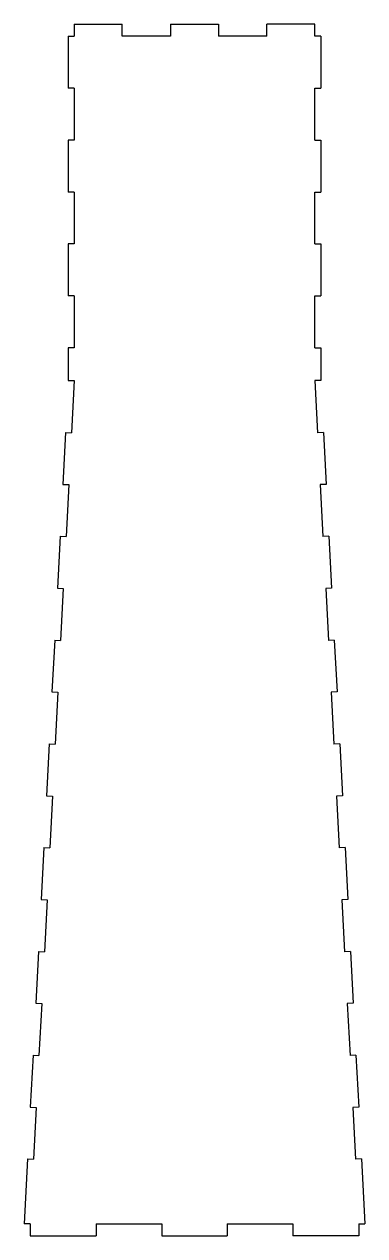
# Model space of a CAD drawing. Header units: inches. Extents: x -11.5 to 11.5, y 0 to 81.6.
import ezdxf

# ---------------------------------------------------------------- set-up
doc = ezdxf.new("R2010")
doc.units = ezdxf.units.IN
doc.header["$MEASUREMENT"] = 0

msp = doc.modelspace()

# ---------------------------------------------------------------- linework, layer by layer
at = {"color": 7, "linetype": 'Continuous', "lineweight": 25}
for p, q in [((-8.099, 81.6), (-8.099, 80.8)), ((-8.099, 81.6), (-4.86, 81.6)), ((-4.86, 80.8), (-4.86, 81.6)), ((-1.62, 81.6), (-1.62, 80.8)), ((-1.62, 81.6), (1.62, 81.6)), ((1.62, 81.6), (1.62, 80.8)), ((4.86, 80.8), (4.86, 81.6)), ((8.099, 81.6), (4.86, 81.6)), ((8.099, 80.8), (8.099, 81.6)), ((-8.499, 80.8), (-8.499, 77.3)), ((-8.499, 80.8), (-8.099, 80.8)), ((-1.62, 80.8), (-4.86, 80.8)), ((4.86, 80.8), (1.62, 80.8)), ((8.499, 80.8), (8.099, 80.8)), ((8.499, 80.8), (8.499, 77.3)), ((-8.099, 77.3), (-8.499, 77.3)), ((-8.099, 77.3), (-8.099, 73.8)), ((8.099, 77.3), (8.499, 77.3)), ((8.099, 73.8), (8.099, 77.3)), ((-8.499, 73.8), (-8.499, 70.3)), ((-8.099, 73.8), (-8.499, 73.8)), ((8.099, 73.8), (8.499, 73.8)), ((8.499, 73.8), (8.499, 70.3)), ((-8.099, 70.3), (-8.499, 70.3)), ((-8.099, 70.3), (-8.099, 66.8)), ((8.099, 70.3), (8.499, 70.3)), ((8.099, 66.8), (8.099, 70.3)), ((-8.499, 66.8), (-8.499, 63.3)), ((-8.099, 66.8), (-8.499, 66.8)), ((8.099, 66.8), (8.499, 66.8)), ((8.499, 66.8), (8.499, 63.3)), ((-8.099, 63.3), (-8.499, 63.3)), ((-8.099, 63.3), (-8.099, 59.8)), ((8.099, 63.3), (8.499, 63.3)), ((8.099, 59.8), (8.099, 63.3)), ((-8.499, 59.8), (-8.499, 57.6)), ((-8.099, 59.8), (-8.499, 59.8)), ((8.099, 59.8), (8.499, 59.8)), ((8.499, 59.8), (8.499, 57.6)), ((-8.499, 57.6), (-8.099, 57.6)), ((-8.099, 57.6), (-8.282, 54.084)), ((8.099, 57.6), (8.282, 54.084)), ((8.499, 57.6), (8.099, 57.6)), ((-8.681, 54.105), (-8.863, 50.609)), ((-8.681, 54.105), (-8.282, 54.084)), ((8.681, 54.105), (8.282, 54.084)), ((8.681, 54.105), (8.863, 50.609)), ((-8.863, 50.609), (-8.464, 50.589)), ((8.863, 50.609), (8.464, 50.589)), ((-8.464, 50.589), (-8.646, 47.093)), ((8.464, 50.589), (8.646, 47.093)), ((-9.046, 47.114), (-9.228, 43.619)), ((-9.046, 47.114), (-8.646, 47.093)), ((9.046, 47.114), (8.646, 47.093)), ((9.046, 47.114), (9.228, 43.619)), ((-9.228, 43.619), (-8.828, 43.598)), ((-8.828, 43.598), (-9.011, 40.103)), ((9.228, 43.619), (8.828, 43.598)), ((8.828, 43.598), (9.011, 40.103)), ((-9.41, 40.124), (-9.592, 36.628)), ((-9.41, 40.124), (-9.011, 40.103)), ((9.41, 40.124), (9.011, 40.103)), ((9.41, 40.124), (9.592, 36.628)), ((-9.592, 36.628), (-9.193, 36.608)), ((-9.193, 36.608), (-9.375, 33.112)), ((9.592, 36.628), (9.193, 36.608)), ((9.193, 36.608), (9.375, 33.112)), ((-9.774, 33.133), (-9.956, 29.638)), ((-9.774, 33.133), (-9.375, 33.112)), ((9.774, 33.133), (9.375, 33.112)), ((9.774, 33.133), (9.956, 29.638)), ((-9.956, 29.638), (-9.557, 29.617)), ((-9.557, 29.617), (-9.739, 26.122)), ((9.956, 29.638), (9.557, 29.617)), ((9.557, 29.617), (9.739, 26.122)), ((-10.138, 26.143), (-10.32, 22.647)), ((-10.138, 26.143), (-9.739, 26.122)), ((10.138, 26.143), (9.739, 26.122)), ((10.138, 26.143), (10.32, 22.647)), ((-10.32, 22.647), (-9.921, 22.627)), ((-9.921, 22.627), (-10.103, 19.131)), ((10.32, 22.647), (9.921, 22.627)), ((9.921, 22.627), (10.103, 19.131)), ((-10.502, 19.152), (-10.684, 15.657)), ((-10.502, 19.152), (-10.103, 19.131)), ((10.502, 19.152), (10.103, 19.131)), ((10.502, 19.152), (10.684, 15.657)), ((-10.684, 15.657), (-10.285, 15.636)), ((-10.285, 15.636), (-10.467, 12.141)), ((10.684, 15.657), (10.285, 15.636)), ((10.285, 15.636), (10.467, 12.141)), ((-10.866, 12.162), (-11.049, 8.666)), ((-10.866, 12.162), (-10.467, 12.141)), ((10.866, 12.162), (10.467, 12.141)), ((10.866, 12.162), (11.049, 8.666)), ((-11.049, 8.666), (-10.649, 8.646)), ((-10.649, 8.646), (-10.831, 5.15)), ((11.049, 8.666), (10.649, 8.646)), ((10.649, 8.646), (10.831, 5.15)), ((-11.231, 5.171), (-11.458, 0.8)), ((-11.231, 5.171), (-10.831, 5.15)), ((11.231, 5.171), (10.831, 5.15)), ((11.231, 5.171), (11.458, 0.8)), ((-11.058, 0.8), (-11.458, 0.8)), ((-11.058, 0.8), (-11.058, 0)), ((-11.058, 0), (-6.626, 0)), ((-6.626, 0.8), (-2.194, 0.8)), ((-6.626, 0.8), (-6.626, 0)), ((-2.194, 0.8), (-2.194, 0)), ((-2.194, 0), (2.194, 0)), ((2.194, 0.8), (6.626, 0.8)), ((2.194, 0.8), (2.194, 0)), ((6.626, 0.8), (6.626, 0)), ((11.058, 0), (6.626, 0)), ((11.058, 0.8), (11.458, 0.8)), ((11.058, 0.8), (11.058, 0))]:
    msp.add_line(p, q, dxfattribs=at)

doc.saveas('drawing.dxf')
